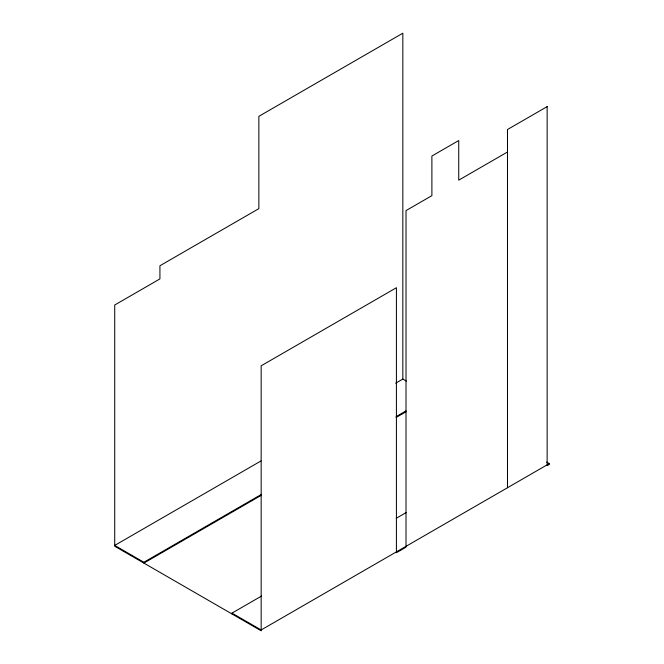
<?xml version="1.0" encoding="UTF-8"?>
<svg xmlns="http://www.w3.org/2000/svg" width="664" height="664" viewBox="0 0 664 664"><rect width="100%" height="100%" fill="white"/><g stroke="black" fill="none" stroke-linecap="round" stroke-linejoin="round"><path stroke-width="1" d="M547.252 106.564L507.487 129.522L507.487 487.741M507.487 152.006L458.733 180.16L458.733 140.536L431.89 156.032L431.89 195.656L406.011 210.596L406.011 547.169L396.416 552.714L396.416 287.719L261.159 365.814L261.159 630.8L114.714 546.248L114.714 305.008L159.924 278.905L159.924 265.758L258.86 208.637L258.86 116.325L402.841 33.2L402.841 379.061L395.661 383.203M261.018 460.94L114.714 545.41L143.88 562.25L261.467 494.365M396.109 416.627L405.986 410.925M261.467 495.203L143.88 563.089L143.88 562.25M396.109 417.473L405.986 411.771M231.985 613.959L231.985 613.113L261.608 596.015M396.25 518.277L406.119 512.583M547.144 106.622L547.144 465.688L549.286 464.451L549.286 463.605L261.159 629.962L231.985 613.113M402.841 379.061L406.376 381.103M546.638 462.078L549.286 463.605"/></g></svg>
